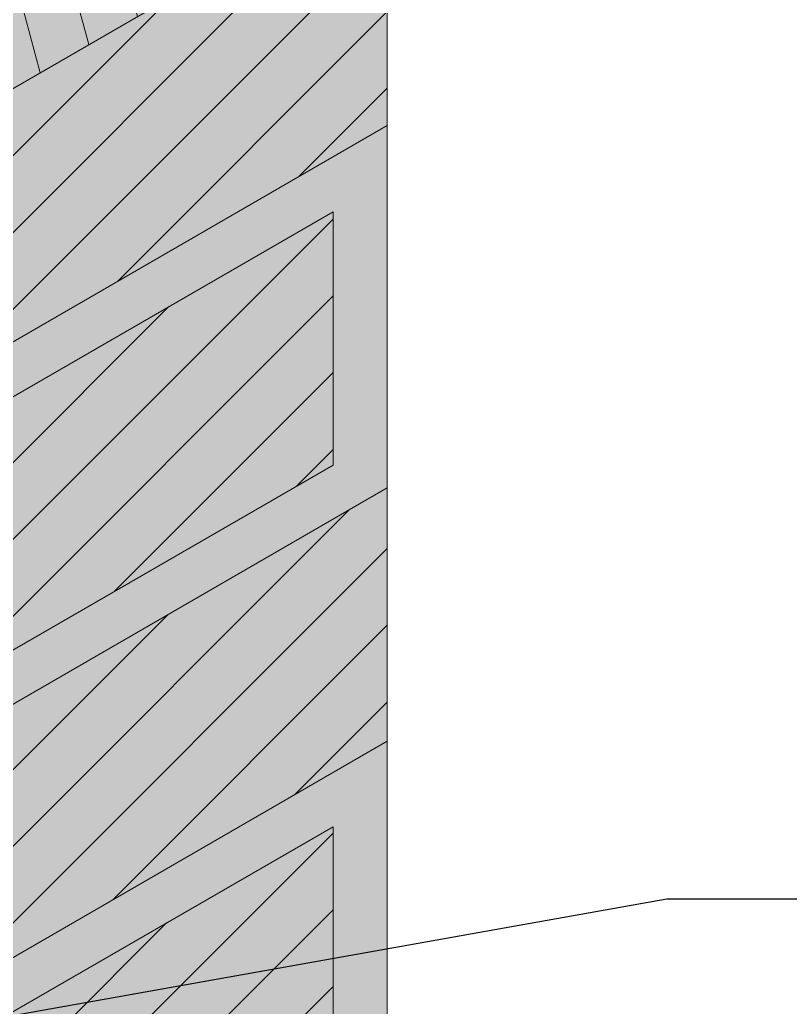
# Model space of a CAD drawing. Extents: x 61.9 to 112.9, y 313.3 to 379.3.
# Drawn here: x 92.809 to 95.693, y 362.44 to 366.135 of the extents above; entities that cross this region are included whole.
import ezdxf

# ---------------------------------------------------------------- set-up
doc = ezdxf.new("R2010")
doc.units = 0
doc.header["$LTSCALE"] = 1.5
doc.header["$MEASUREMENT"] = 0
doc.layers.add('brick', color=250, linetype='CONTINUOUS', lineweight=5)
doc.layers.add('grout', color=7, linetype='CONTINUOUS', true_color=0xdedede)
doc.layers.add('TEXT', color=7, linetype='CONTINUOUS')
doc.styles.add('DETAILS', font='sanss___.ttf', dxfattribs={"height": 1})
doc.dimstyles.new('TYVEKDETAILS', dxfattribs={"dimscale": 6, "dimtxt": 1.5, "dimasz": 0.1, "dimexe": 0.75, "dimexo": 0.75, "dimgap": 0.75, "dimtad": 0, "dimtih": 1, "dimtoh": 1, "dimdec": 4, "dimzin": 0, "dimdsep": 46, "dimlunit": 4, "dimtxsty": 'DETAILS', "dimcen": 0.0625, "dimadec": 0, "dimazin": 0, "dimtfac": 1, "dimtdec": 4, "dimtofl": 0, "dimtmove": 0, "dimatfit": 3, "dimfxl": 1, "dimfrac": 2, "dimtolj": 1, "dimtzin": 0, "dimarcsym": 0})
pattern_1 = [(45, (-10.05216, 16.68313), (-0.1435869, 0.1435869), [])]

# ---------------------------------------------------------------- blocks, each defined once
blk = doc.blocks.new('brick 1')
at = {"layer": 'brick'}
blk.add_hatch(color=15, dxfattribs=at).paths.add_polyline_path([(-9.5294, -3.842), (-9.5268, -1.5744), (-7.9023, -0.6395), (-7.9023, 0.5112), (-6.2778, 1.448), (-6.2804, 2.6043), (-4.6559, 3.5392), (-4.6559, 4.6929), (-3.0288, 5.6323), (-3.0314, 6.7845), (-1.4069, 7.7224), (0, 6.9101), (0, 0), (-8.092, -4.6719)])
h = blk.add_hatch(dxfattribs=at)
h.set_pattern_fill('ANSI31', color=256, scale=1.6245, angle=60, style=0)
h.set_pattern_definition([(105, (-10.08827, 16.66229), (-0.1961433, -0.0525564), [])])
h.paths.add_polyline_path([(-0.0361, 6.8893), (-1.443, 7.7015), (-3.0256, 6.7878), (-1.6187, 5.9755)])
h = blk.add_hatch(dxfattribs=at)
h.set_pattern_fill('ANSI31', color=256, scale=1.6245, style=0)
h.set_pattern_definition(pattern_1)
h.paths.add_polyline_path([(0, 5.9625), (0, 6.9101), (-1.6245, 5.9722), (-1.6245, 5.0246)])
h = blk.add_hatch(dxfattribs=at)
h.set_pattern_fill('ANSI31', color=256, scale=1.6245, style=0)
h.set_pattern_definition(pattern_1)
h.paths.add_polyline_path([(-0.2031, 4.6916), (-0.2031, 5.6392), (-3.249, 3.8806), (-3.249, 2.933)])
h = blk.add_hatch(dxfattribs=at)
h.set_pattern_fill('ANSI31', color=256, scale=1.6245, style=0)
h.set_pattern_definition(pattern_1)
h.paths.add_polyline_path([(0, 3.6581), (0, 4.6058), (-1.6245, 3.6678), (-1.6245, 2.7202)])
h = blk.add_hatch(dxfattribs=at)
h.set_pattern_fill('ANSI31', color=256, scale=1.6245, style=0)
h.set_pattern_definition(pattern_1)
h.paths.add_polyline_path([(-0.2031, 2.3902), (-0.2031, 3.3378), (-3.249, 1.5793), (-3.249, 0.6316)])
at = {"layer": 'grout'}
h = blk.add_hatch(color=256, dxfattribs=at)
h.paths.add_polyline_path([(-3.0314, 5.8369), (-3.0314, 5.6338), (-1.6219, 4.82), (-1.6245, 5.0246)], flags=17)
edge = h.paths.add_edge_path()
edge.add_line((-0.2031, 5.6392), (-0.2031, 4.6916))
edge.add_line((-0.2031, 4.6916), (-3.249, 2.933))
edge.add_arc((-3.1747, 2.8315), 0.1258, 126.1909, 226.8307)
edge.add_line((-3.2608, 2.7397), (-3.2464, 2.7314))
edge.add_line((-3.2464, 2.7314), (-1.8276, 3.5506))
edge.add_line((-1.8276, 3.5506), (-1.8276, 3.5476))
edge.add_line((-1.8276, 3.5476), (-1.825, 3.5491))
edge.add_line((-1.825, 3.5491), (-1.825, 2.6015))
edge.add_line((-1.825, 2.6015), (-1.8261, 2.6008))
edge.add_line((-1.8261, 2.6008), (-1.726, 2.4585))
edge.add_line((-1.726, 2.4585), (-1.6245, 2.7202))
edge.add_line((-1.6245, 2.7202), (-1.6245, 3.6678))
edge.add_line((-1.6245, 3.6678), (0, 4.6058))
edge.add_line((0, 4.6058), (0, 5.7912))
edge.add_arc((13.0987, 5.8769), 13.0989, 179.62541, 180.37459, ccw=False)
edge.add_line((0, 5.9625), (-1.6245, 5.0246))
edge.add_line((-1.6245, 5.0246), (-1.6219, 4.82))
edge.add_line((-1.6219, 4.82), (-3.249, 3.8806))
edge.add_line((-3.249, 3.8806), (-0.2031, 5.6392))
blk.add_hatch(color=256, dxfattribs=at).paths.add_polyline_path([(0, 3.6581), (-1.6245, 2.7202), (-1.726, 2.4585), (-0.2031, 3.3378), (-0.2031, 2.3902), (-1.6336, 1.5643), (-1.6245, 1.3635), (0, 2.3014)])
at = {"layer": 'brick'}
blk.add_lwpolyline([(-9.5294, -3.842), (-9.5268, -1.5744), (-7.9023, -0.6395), (-7.9023, 0.5112), (-6.2778, 1.448), (-6.2804, 2.6043), (-4.6559, 3.5392), (-4.6559, 4.6929), (-3.0288, 5.6323), (-3.0314, 6.7845), (-1.4069, 7.7224), (0, 6.9101), (0, 0), (-8.092, -4.6719)], close=True, dxfattribs=at)
for points in [[(-1.4069, 7.7224), (0, 6.9101), (-1.6245, 5.9722), (-3.0314, 6.7845), (-1.4069, 7.7224)], [(-1.6245, 5.9722), (0, 6.9101)], [(0, 6.9101), (-1.6245, 5.9722)], [(0, 6.9101), (0, 0)], [(-1.6245, 5.9722), (-1.6245, 5.0246), (0, 5.9625)], [(-1.6245, 5.0246), (0, 5.9625)], [(0, 4.8088), (0, 4.8088), (0, 5.7564)], [(-3.249, 3.8806), (-0.2031, 5.6392)], [(-0.2031, 5.6392), (-0.2031, 4.6916), (-3.249, 2.933), (-3.249, 3.8806), (-0.2031, 5.6392)], [(-0.2031, 5.6392), (-0.2031, 4.6916)], [(-3.249, 2.933), (-0.2031, 4.6916)], [(-1.6245, 3.6678), (0, 4.6058)], [(0, 3.6581), (-1.6245, 2.7202), (-1.6245, 3.6678), (0, 4.6058)], [(-1.6245, 2.7202), (0, 3.6581)], [(-0.2031, 3.3378), (-0.2031, 2.3902), (-3.249, 0.6316), (-3.249, 1.5793), (-0.2031, 3.3378)], [(-3.249, 1.5793), (-0.2031, 3.3378)], [(-0.2031, 3.3378), (-0.2031, 2.3902)]]:
    blk.add_lwpolyline(points, dxfattribs=at)
blk.add_lwpolyline([(0, 5.9625, 0.006574), (0, 5.7912, 0.617093)], format="xyb", dxfattribs=at)

msp = doc.modelspace()

# ---------------------------------------------------------------- block references
at = {"layer": 'brick'}
msp.add_blockref('brick 1', (94.1847, 359.7773), dxfattribs=at)

# ---------------------------------------------------------------- leaders
at = {"layer": 'TEXT'}
msp.add_leader([(81.9912, 360.4832), (95.231, 362.8455), (96.0652, 362.8455)], dimstyle='TYVEKDETAILS', override={"dimfxl": 3}, dxfattribs=at)

doc.saveas('drawing.dxf')
